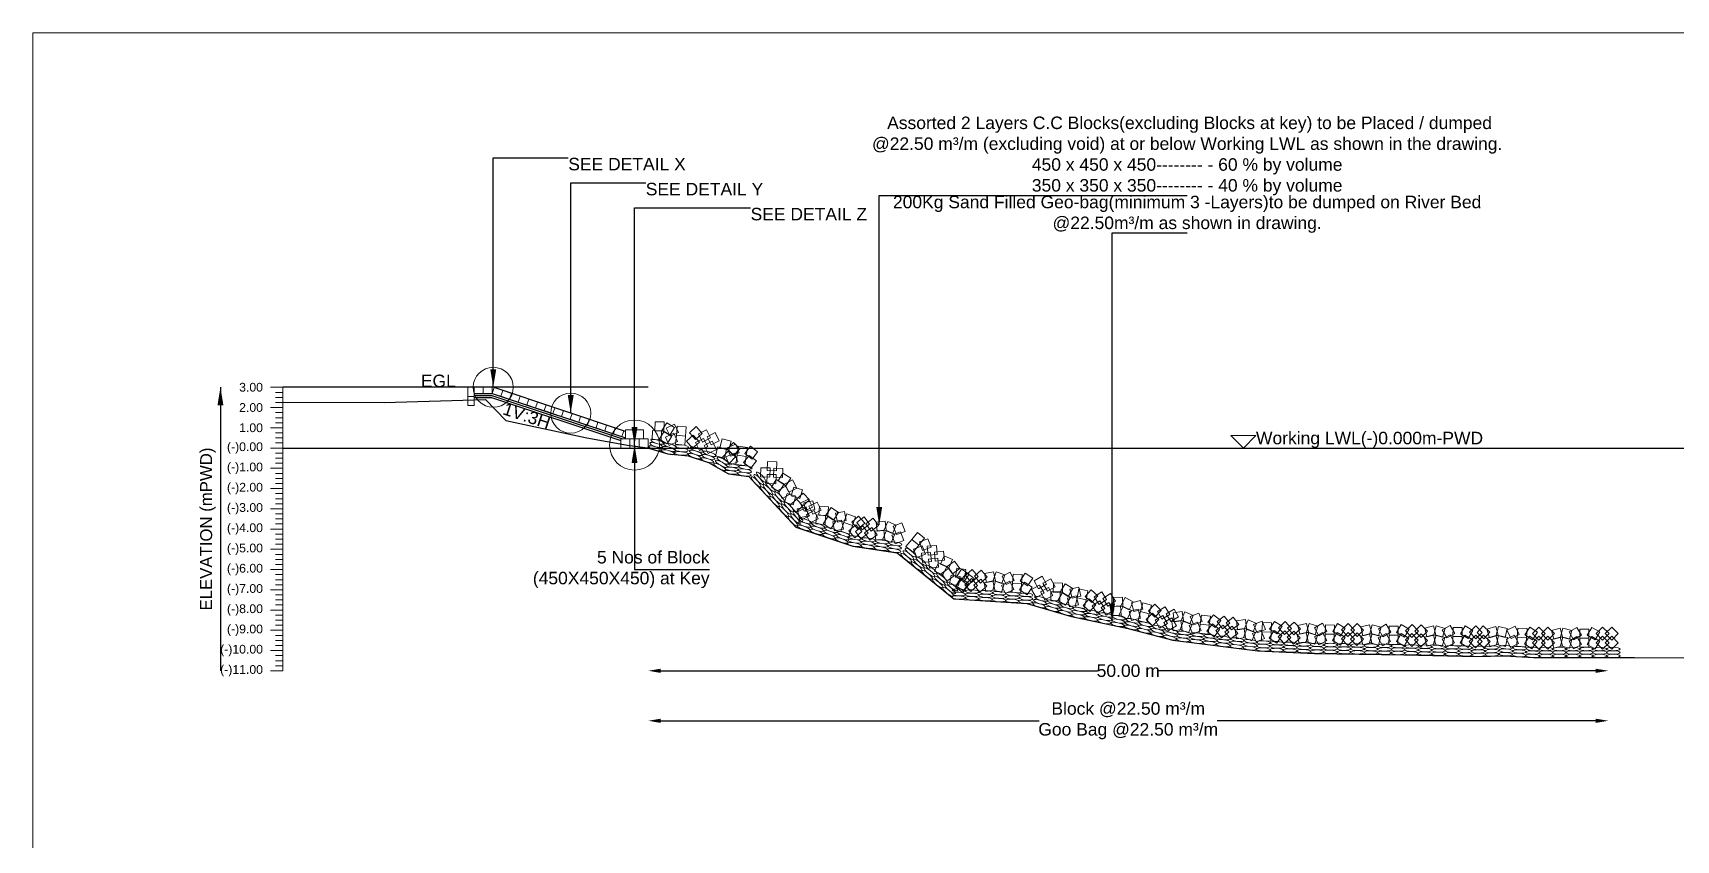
# Model space of a CAD drawing. Header units: inches. Extents: x 89000 to 845017, y -7071 to 0.
# Drawn here: x 220000 to 226570, y -3229 to 0 of the extents above; entities that cross this region are included whole.
import ezdxf

# ---------------------------------------------------------------- set-up
doc = ezdxf.new("R2010")
doc.units = ezdxf.units.IN
doc.header["$LTSCALE"] = 7
doc.header["$MEASUREMENT"] = 0
doc.header["$PDMODE"] = 3
for name, color, linetype, lineweight in [('Cross Section Labels', 7, 'Continuous', 9), ('Existing_Bed_Level for Xsection', 7, 'Continuous', 25), ('Long Section Labels', 7, 'Continuous', 9)]:
    doc.layers.add(name, color=color, linetype=linetype, lineweight=lineweight)
doc.styles.get("Standard").update_dxf_attribs({"font": 'arial.ttf'})
doc.dimstyles.new('Appron Lebeling Style', dxfattribs={"dimtxt": 50, "dimasz": 50, "dimexe": 0.18, "dimexo": 0.0625, "dimgap": 0.09, "dimtad": 0, "dimtih": 1, "dimtoh": 1, "dimdec": 4, "dimzin": 0, "dimdsep": 46, "dimtxsty": 'Standard', "dimcen": 0.09, "dimse1": 1, "dimse2": 1, "dimadec": 0, "dimazin": 0, "dimtfac": 1, "dimtdec": 4, "dimtofl": 0, "dimtmove": 0, "dimatfit": 3, "dimfxl": 1, "dimtolj": 1, "dimtzin": 0, "dimarcsym": 0})
doc.dimstyles.get("Standard").update_dxf_attribs({"dimtxt": 0.18, "dimasz": 0.18, "dimexe": 0.18, "dimexo": 0.0625, "dimgap": 0.09, "dimtad": 0, "dimtih": 1, "dimtoh": 1, "dimdec": 4, "dimzin": 0, "dimdsep": 46, "dimtxsty": 'Standard', "dimcen": 0.09, "dimadec": 0, "dimazin": 0, "dimtfac": 1, "dimtdec": 4, "dimtofl": 0, "dimtmove": 0, "dimatfit": 3, "dimfxl": 1, "dimtolj": 1, "dimtzin": 0, "dimarcsym": 0})

# ---------------------------------------------------------------- blocks, each defined once
blk = doc.blocks.new('*D275')
at = {"layer": 'Cross Section Labels', "color": 0, "lineweight": -2, "transparency": 16777216}
for p, q in [((222510.4, -2551.8), (224257, -2551.8)), ((226248.8, -2551.8), (224502.2, -2551.8))]:
    blk.add_line(p, q, dxfattribs=at)
at = {"layer": 'Cross Section Labels', "color": 0, "transparency": 16777216}
for points in [[(222510.4, -2543.5), (222510.4, -2560.2), (222460.4, -2551.8)], [(226248.8, -2543.5), (226248.8, -2560.2), (226298.8, -2551.8)]]:
    blk.add_solid(points, dxfattribs=at)
at = {"layer": 'Defpoints', "color": 0, "transparency": 16777216}
for p in [(222460.4, -1660.8), (226298.8, -2499.2), (226298.8, -2551.8)]:
    blk.add_point(p, dxfattribs=at)
at = {"layer": 'Cross Section Labels', "color": 0, "transparency": 16777216, "insert": (224379.6, -2551.8), "char_height": 50, "attachment_point": 5}
blk.add_mtext('\\A1;50.00 m', dxfattribs=at)
blk = doc.blocks.new('*D276')
at = {"layer": 'Cross Section Labels', "color": 0, "lineweight": -2, "transparency": 16777216}
for p, q in [((222510.4, -2751.8), (224024, -2751.8)), ((226248.8, -2751.8), (224735.2, -2751.8))]:
    blk.add_line(p, q, dxfattribs=at)
at = {"layer": 'Cross Section Labels', "color": 0, "transparency": 16777216}
for points in [[(222510.4, -2743.5), (222510.4, -2760.2), (222460.4, -2751.8)], [(226248.8, -2743.5), (226248.8, -2760.2), (226298.8, -2751.8)]]:
    blk.add_solid(points, dxfattribs=at)
at = {"layer": 'Defpoints', "color": 0, "transparency": 16777216}
for p in [(222460.4, -1660.8), (226298.8, -2499.2), (226298.8, -2751.8)]:
    blk.add_point(p, dxfattribs=at)
at = {"layer": 'Cross Section Labels', "color": 0, "transparency": 16777216, "insert": (224379.6, -2751.8), "char_height": 50, "attachment_point": 5}
blk.add_mtext('\\A1;Block @22.50 m³/m ^JGoo Bag @22.50 m³/m ', dxfattribs=at)

msp = doc.modelspace()

# ---------------------------------------------------------------- linework, layer by layer
at = {"layer": 'Cross Section Labels'}
for points in [[(220000, 0), (230000, 0), (230000, -7071), (220000, -7071)], [(224840.3908, -1660.84), (224890.3908, -1610.84), (224790.3908, -1610.84)]]:
    msp.add_lwpolyline(points, close=True, dxfattribs=at)
for centre, radius in [((221840.7408, -1417.84), 80), ((222150.5658, -1521.115), 80), ((222405.7158, -1648.69), 100)]:
    msp.add_circle(centre, radius, dxfattribs=at)
at = {"layer": 'Existing_Bed_Level for Xsection'}
for points in [[(222460.3908, -1417.84), (221000, -1417.84)], [(222369.2658, -1594.015), (221844.48178, -1419.087), (221840.7408, -1417.84), (221836.79745, -1417.84), (221763.89745, -1417.84)], [(221763.89745, -1442.14), (221836.79745, -1442.14), (222369.2658, -1619.62945)], [(221000, -1477.78), (221404.98382, -1478.59), (221809.96763, -1466.521), (221890.95467, -1550.437), (222214.95145, -1619.611), (222376.92553, -1649.581), (222457.96118, -1660.111), (222538.94822, -1684.411), (222619.93526, -1691.701), (222700.9223, -1718.431), (222781.90934, -1763.791), (222862.945, -1775.131), (223051.02853, -1976.74), (223277.84307, -2052.88), (223456.02394, -2079.61), (223682.8371, -2264.29), (223974.39187, -2282.92), (224152.71085, -2334.76), (224379.39183, -2382.55), (224557.69979, -2429.53), (224897.82533, -2472.46), (225124.84731, -2482.18), (225481.01153, -2487.85), (225772.67622, -2494.33), (225772.67622, -2495.14), (225886.0101, -2491.9), (225999.39174, -2499.19), (226404.39173, -2499.19), (226631.28148, -2500)], [(221763.89745, -1450.24), (221835.483, -1450.24), (222357.933, -1624.39)], [(221763.89745, -1458.34), (221834.16855, -1458.34), (222351.0408, -1630.63075)], [(221000, -1660.84), (227732.81262, -1660.84)]]:
    msp.add_lwpolyline(points, dxfattribs=at)
at = {"layer": 'Long Section Labels'}
for points in [[(221000, -1417.84), (220950, -1417.84)], [(221000, -1438.09), (220970, -1438.09)], [(221000, -2551.84), (221000, -2470.84), (221000, -2389.84), (221000, -2308.84), (221000, -2227.84), (221000, -2146.84), (221000, -2065.84), (221000, -1984.84), (221000, -1903.84), (221000, -1822.84), (221000, -1741.84), (221000, -1660.84), (221000, -1579.84), (221000, -1498.84), (221000, -1417.84)], [(221000, -1498.84), (220950, -1498.84)], [(221000, -1458.34), (220970, -1458.34)], [(221000, -1478.59), (220970, -1478.59)], [(221000, -1519.09), (220970, -1519.09)], [(221000, -1539.34), (220970, -1539.34)], [(221000, -1559.59), (220970, -1559.59)], [(221000, -1579.84), (220950, -1579.84)], [(221000, -1600.09), (220970, -1600.09)], [(221000, -1620.34), (220970, -1620.34)], [(221000, -1640.59), (220970, -1640.59)], [(221000, -1660.84), (220950, -1660.84)], [(221000, -1681.09), (220970, -1681.09)], [(221000, -1701.34), (220970, -1701.34)], [(221000, -1741.84), (220950, -1741.84)], [(221000, -1721.59), (220970, -1721.59)], [(221000, -1762.09), (220970, -1762.09)], [(221000, -1822.84), (220950, -1822.84)], [(221000, -1782.34), (220970, -1782.34)], [(221000, -1802.59), (220970, -1802.59)], [(221000, -1903.84), (220950, -1903.84)], [(221000, -1843.09), (220970, -1843.09)], [(221000, -1863.34), (220970, -1863.34)], [(221000, -1883.59), (220970, -1883.59)], [(221000, -1924.09), (220970, -1924.09)], [(221000, -1944.34), (220970, -1944.34)], [(221000, -1964.59), (220970, -1964.59)], [(221000, -1984.84), (220950, -1984.84)], [(221000, -2005.09), (220970, -2005.09)], [(221000, -2025.34), (220970, -2025.34)], [(221000, -2065.84), (220950, -2065.84)], [(221000, -2045.59), (220970, -2045.59)], [(221000, -2086.09), (220970, -2086.09)], [(221000, -2146.84), (220950, -2146.84)], [(221000, -2106.34), (220970, -2106.34)], [(221000, -2126.59), (220970, -2126.59)], [(221000, -2167.09), (220970, -2167.09)], [(221000, -2227.84), (220950, -2227.84)], [(221000, -2187.34), (220970, -2187.34)], [(221000, -2207.59), (220970, -2207.59)], [(221000, -2248.09), (220970, -2248.09)], [(221000, -2268.34), (220970, -2268.34)], [(221000, -2288.59), (220970, -2288.59)], [(221000, -2308.84), (220950, -2308.84)], [(221000, -2329.09), (220970, -2329.09)], [(221000, -2349.34), (220970, -2349.34)], [(221000, -2389.84), (220950, -2389.84)], [(221000, -2369.59), (220970, -2369.59)], [(221000, -2410.09), (220970, -2410.09)], [(221000, -2430.34), (220970, -2430.34)], [(221000, -2470.84), (220950, -2470.84)], [(221000, -2450.59), (220970, -2450.59)], [(221000, -2491.09), (220970, -2491.09)], [(221000, -2551.84), (220950, -2551.84)], [(221000, -2511.34), (220970, -2511.34)], [(221000, -2531.59), (220970, -2531.59)]]:
    msp.add_lwpolyline(points, dxfattribs=at)
for points in [[(221763.89745, -1417.84), (221739.59745, -1417.84), (221739.59745, -1454.29), (221763.89745, -1454.29)], [(221800.34745, -1417.84), (221763.89745, -1417.84), (221763.89745, -1442.14), (221800.34745, -1442.14)], [(221836.79745, -1417.84), (221800.34745, -1417.84), (221800.34745, -1442.14), (221836.79745, -1442.14)], [(221879.06129, -1430.6135), (221844.48178, -1419.087), (221836.79745, -1442.14), (221871.37695, -1453.6665)], [(221913.6408, -1442.14), (221879.06129, -1430.6135), (221871.37695, -1453.6665), (221905.95646, -1465.193)], [(221948.2203, -1453.6665), (221913.6408, -1442.14), (221905.95646, -1465.193), (221940.53597, -1476.71951)], [(221763.89745, -1454.29), (221739.59745, -1454.29), (221739.59745, -1490.74), (221763.89745, -1490.74)], [(221982.79981, -1465.193), (221948.2203, -1453.6665), (221940.53597, -1476.71951), (221975.11547, -1488.24601)], [(222017.37931, -1476.71951), (221982.79981, -1465.193), (221975.11547, -1488.24601), (222009.69498, -1499.77251)], [(222051.95882, -1488.24601), (222017.37931, -1476.71951), (222009.69498, -1499.77251), (222044.27449, -1511.29901)], [(222086.53833, -1499.77251), (222051.95882, -1488.24601), (222044.27449, -1511.29901), (222078.85399, -1522.82551)], [(222121.11783, -1511.29901), (222086.53833, -1499.77251), (222078.85399, -1522.82551), (222113.4335, -1534.35202)], [(222155.69734, -1522.82551), (222121.11783, -1511.29901), (222113.4335, -1534.35202), (222148.013, -1545.87852)], [(222190.27685, -1534.35202), (222155.69734, -1522.82551), (222148.013, -1545.87852), (222182.59251, -1557.40502)], [(222224.85635, -1545.87852), (222190.27685, -1534.35202), (222182.59251, -1557.40502), (222217.17202, -1568.93152)], [(222259.43586, -1557.40502), (222224.85635, -1545.87852), (222217.17202, -1568.93152), (222251.75152, -1580.45802)], [(222294.01536, -1568.93152), (222259.43586, -1557.40502), (222251.75152, -1580.45802), (222286.33103, -1591.98453)], [(222328.59487, -1580.45802), (222294.01536, -1568.93152), (222286.33103, -1591.98453), (222320.91054, -1603.51103)], [(222524.18673, -1556.46245), (222487.75259, -1555.3873), (222486.67744, -1591.82144), (222523.11158, -1592.89659)], [(222565.42852, -1578.69381), (222534.42089, -1559.53319), (222515.26027, -1590.54082), (222546.2679, -1609.70144)], [(222565.51474, -1565.43683), (222532.43215, -1580.73863), (222547.73395, -1613.82122), (222580.81653, -1598.51942)], [(222612.71308, -1576.37913), (222576.40986, -1573.11132), (222573.14205, -1609.41454), (222609.44527, -1612.68236)], [(222676.41036, -1602.22236), (222652.1301, -1575.03649), (222624.94423, -1599.31674), (222649.22448, -1626.50262)], [(222363.17438, -1591.98453), (222328.59487, -1580.45802), (222320.91054, -1603.51103), (222355.49004, -1615.03753)], [(222387.4908, -1624.39), (222351.0408, -1624.39), (222351.0408, -1660.84), (222387.4908, -1660.84)], [(222405.7158, -1587.94), (222369.2658, -1587.94), (222369.2658, -1624.39), (222405.7158, -1624.39)], [(222423.9408, -1624.39), (222387.4908, -1624.39), (222387.4908, -1660.84), (222423.9408, -1660.84)], [(222442.1658, -1587.94), (222405.7158, -1587.94), (222405.7158, -1624.39), (222442.1658, -1624.39)], [(222460.3908, -1624.39), (222423.9408, -1624.39), (222423.9408, -1660.84), (222460.3908, -1660.84)], [(222513.71136, -1591.37475), (222477.27722, -1590.2996), (222476.20207, -1626.73374), (222512.63621, -1627.80889)], [(222554.95315, -1613.60611), (222523.94552, -1594.44549), (222504.7849, -1625.45312), (222535.79253, -1644.61374)], [(222562.24693, -1601.74006), (222529.16434, -1617.04185), (222544.46613, -1650.12444), (222577.54872, -1634.82264)], [(222609.44527, -1612.68236), (222573.14205, -1609.41454), (222569.87423, -1645.71776), (222606.17746, -1648.98558)], [(222664.9861, -1636.83578), (222640.70584, -1609.64991), (222613.51997, -1633.93016), (222637.80023, -1661.11604)], [(222681.95437, -1622.33506), (222649.39429, -1638.71931), (222665.77854, -1671.27939), (222698.33862, -1654.89514)], [(222693.37863, -1587.72164), (222660.81855, -1604.10589), (222677.2028, -1636.66597), (222709.76288, -1620.28172)], [(222732.95847, -1666.29991), (222716.5483, -1633.75289), (222684.00128, -1650.16306), (222700.41145, -1682.71008)], [(222744.38273, -1631.68649), (222727.97256, -1599.13947), (222695.42553, -1615.54964), (222711.83571, -1648.09666)], [(222791.57642, -1633.60398), (222756.24658, -1624.63709), (222747.2797, -1659.96693), (222782.60953, -1668.93382)], [(222827.0016, -1664.26625), (222800.89872, -1638.8253), (222775.45777, -1664.92819), (222801.56066, -1690.36914)], [(222773.76466, -1665.40561), (222738.43482, -1656.43872), (222729.46793, -1691.76856), (222764.79777, -1700.73545)], [(222809.18984, -1696.06788), (222783.08695, -1670.62693), (222757.64601, -1696.72982), (222783.7489, -1722.17076)], [(222805.01859, -1681.77541), (222771.22263, -1695.42955), (222784.87677, -1729.22551), (222818.67273, -1715.57137)], [(222810.07013, -1645.67715), (222776.27417, -1659.33129), (222789.92831, -1693.12725), (222823.72427, -1679.47311)], [(222851.62084, -1695.02863), (222815.52258, -1689.9771), (222810.47105, -1726.07536), (222846.56931, -1731.12689)], [(222856.67238, -1658.93037), (222820.57411, -1653.87883), (222815.52258, -1689.9771), (222851.62084, -1695.02863)], [(222892.72238, -1712.43203), (222863.97271, -1690.02536), (222841.56604, -1718.77502), (222870.3157, -1741.1817)], [(222897.77391, -1676.33377), (222869.02424, -1653.92709), (222846.61757, -1682.67676), (222875.36724, -1705.08344)], [(222947.40446, -1740.60573), (222910.9769, -1739.32688), (222909.69805, -1775.75444), (222946.12561, -1777.03329)], [(222971.00512, -1803.67185), (222972.25496, -1767.24328), (222935.8264, -1765.99344), (222934.57655, -1802.42201)], [(222974.05702, -1715.74123), (222937.62946, -1714.46238), (222936.35061, -1750.88993), (222972.77817, -1752.16879)], [(222997.65768, -1778.80735), (222998.90752, -1742.37878), (222962.47896, -1741.12894), (222961.22911, -1777.5575)], [(223030.04388, -1780.81243), (222999.12455, -1761.50964), (222979.82176, -1792.42897), (223010.74109, -1811.73176)], [(223003.39132, -1805.67693), (222972.47199, -1786.37415), (222953.1692, -1817.29348), (222984.08853, -1836.59626)], [(223027.79269, -1845.67307), (223010.68007, -1813.48984), (222978.49684, -1830.60246), (222995.60945, -1862.78569)], [(223054.44525, -1820.80857), (223037.33263, -1788.62533), (223005.1494, -1805.73795), (223022.26202, -1837.92119)], [(223077.42363, -1827.83443), (223042.57044, -1817.16402), (223031.90003, -1852.01721), (223066.75321, -1862.68762)], [(223050.77107, -1852.69894), (223015.91788, -1842.02852), (223005.24747, -1876.88171), (223040.10065, -1887.55213)], [(223078.6323, -1892.33691), (223053.7678, -1865.68435), (223027.11524, -1890.54886), (223051.97974, -1917.20142)], [(223105.28486, -1867.47241), (223080.42036, -1840.81985), (223053.7678, -1865.68435), (223078.6323, -1892.33691)], [(223099.60697, -1931.73587), (223091.3787, -1896.22675), (223055.86957, -1904.45502), (223064.09785, -1939.96415)], [(223089.36286, -1899.62108), (223056.72001, -1915.8398), (223072.93874, -1948.48265), (223105.58158, -1932.26393)], [(223100.96271, -1865.06611), (223068.31987, -1881.28483), (223084.53859, -1913.92768), (223117.18144, -1897.70896)], [(223126.25953, -1906.87137), (223118.03126, -1871.36224), (223082.52213, -1879.59052), (223090.75041, -1915.09964)], [(223151.74294, -1909.28936), (223135.49823, -1876.65943), (223102.8683, -1892.90414), (223119.11302, -1925.53407)], [(223181.17762, -1895.63338), (223144.79737, -1893.37957), (223142.54356, -1929.75982), (223178.92381, -1932.01364)], [(223221.67826, -1919.18793), (223191.30703, -1899.03375), (223171.15286, -1929.40498), (223201.52409, -1949.55916)], [(223140.14309, -1943.84432), (223123.89837, -1911.2144), (223091.26845, -1927.45911), (223107.51316, -1960.08904)], [(223169.57777, -1930.18835), (223133.19752, -1927.93454), (223130.9437, -1964.31479), (223167.32396, -1966.56861)], [(223210.07841, -1953.7429), (223179.70718, -1933.58872), (223159.553, -1963.95995), (223189.92424, -1984.11413)], [(223233.63038, -1948.98125), (223197.90065, -1956.19157), (223205.11097, -1991.92131), (223240.8407, -1984.71098)], [(223245.23023, -1914.42628), (223209.5005, -1921.63661), (223216.71083, -1957.36634), (223252.44056, -1950.15601)], [(223277.00306, -1970.57357), (223242.44809, -1958.97372), (223230.84823, -1993.52869), (223265.4032, -2005.12854)], [(223288.60291, -1936.0186), (223254.04794, -1924.41875), (223242.44809, -1958.97372), (223277.00306, -1970.57357)], [(223314.20597, -1995.23443), (223290.06406, -1967.92563), (223262.75526, -1992.06754), (223286.89717, -2019.37634)], [(223325.80582, -1960.67946), (223301.66391, -1933.37066), (223274.35511, -1957.51257), (223298.49702, -1984.82137)], [(223323.29599, -1936.57717), (223293.97481, -1958.23059), (223315.62823, -1987.55177), (223344.94941, -1965.89835)], [(223380.9991, -1971.28563), (223359.32234, -1941.9817), (223330.01841, -1963.65846), (223351.69517, -1992.9624)], [(223407.60722, -1952.7143), (223371.39007, -1956.82781), (223375.50358, -1993.04495), (223411.72072, -1988.93145)], [(223451.58977, -1968.85905), (223418.17389, -1954.29947), (223403.61431, -1987.71535), (223437.03019, -2002.27493)], [(223473.95327, -1960.07029), (223440.02419, -1973.3902), (223453.3441, -2007.31928), (223487.27318, -1993.99937)], [(223317.88841, -1972.62381), (223288.56723, -1994.27723), (223310.22065, -2023.59842), (223339.54183, -2001.945)], [(223375.59152, -2007.33228), (223353.91476, -1978.02835), (223324.61083, -1999.70511), (223346.28759, -2029.00904)], [(223402.19964, -1988.76095), (223365.9825, -1992.87445), (223370.096, -2029.0916), (223406.31315, -2024.97809)], [(223446.1822, -2004.9057), (223412.76632, -1990.34612), (223398.20673, -2023.762), (223431.62262, -2038.32158)], [(223468.5457, -1996.11693), (223434.61662, -2009.43684), (223447.93652, -2043.36592), (223481.86561, -2030.04601)], [(223542.33269, -2049.60914), (223514.0674, -2026.59445), (223491.05271, -2054.85974), (223519.318, -2077.87443)], [(223565.34738, -2021.34385), (223537.08208, -1998.32916), (223514.0674, -2026.59445), (223542.33269, -2049.60914)], [(223591.49652, -2057.51617), (223578.50501, -2023.45999), (223544.44883, -2036.4515), (223557.44034, -2070.50768)], [(223568.48183, -2085.78146), (223555.49032, -2051.72528), (223521.43415, -2064.71679), (223534.42566, -2098.77297)], [(223589.50508, -2078.28372), (223553.24318, -2081.98202), (223556.94148, -2118.24391), (223593.20338, -2114.54561)], [(223612.51977, -2050.01843), (223576.25787, -2053.71672), (223579.95617, -2089.97862), (223616.21807, -2086.28032)], [(223621.48163, -2137.54438), (223617.75445, -2101.28544), (223581.49551, -2105.01262), (223585.22269, -2141.27156)], [(223644.49632, -2109.27909), (223640.76914, -2073.02015), (223604.5102, -2076.74733), (223608.23738, -2113.00627)], [(223676.85356, -2106.8511), (223643.59175, -2091.94289), (223628.68354, -2125.20469), (223661.94535, -2140.11291)], [(223653.83887, -2135.11639), (223620.57707, -2120.20818), (223605.66885, -2153.46998), (223638.93066, -2168.3782)], [(223683.46414, -2171.41325), (223662.12453, -2141.86289), (223632.57417, -2163.2025), (223653.91378, -2192.75286)], [(223706.47882, -2143.14796), (223685.13922, -2113.5976), (223655.58886, -2134.93721), (223676.92846, -2164.48757)], [(223730.2004, -2146.97621), (223694.21807, -2141.15601), (223688.39787, -2177.13833), (223724.38019, -2182.95854)], [(223743.03657, -2165.25656), (223712.68429, -2145.07386), (223692.50159, -2175.42615), (223722.85387, -2195.60885)], [(223763.20441, -2182.44666), (223734.93912, -2159.43197), (223711.92443, -2187.69726), (223740.18972, -2210.71195)], [(223755.79871, -2146.9448), (223728.42397, -2171.01191), (223752.49107, -2198.38665), (223779.86582, -2174.31955)], [(223816.24294, -2176.62343), (223792.15404, -2149.26786), (223764.79847, -2173.35676), (223788.88737, -2200.71233)], [(223841.17639, -2155.85785), (223805.4399, -2163.0346), (223812.61665, -2198.77109), (223848.35314, -2191.59434)], [(223886.37196, -2168.20606), (223851.83956, -2156.53921), (223840.1727, -2191.07162), (223874.70511, -2202.73847)], [(223907.90758, -2157.5484), (223875.23333, -2173.70378), (223891.38872, -2206.37802), (223924.06296, -2190.22264)], [(223955.37405, -2167.26186), (223918.99824, -2164.93749), (223916.67387, -2201.3133), (223953.04968, -2203.63767)], [(223997.66727, -2181.52716), (223967.31498, -2161.34446), (223947.13228, -2191.69674), (223977.48456, -2211.87944)], [(223707.18571, -2175.2415), (223671.20338, -2169.4213), (223665.38318, -2205.40362), (223701.3655, -2211.22383)], [(223740.18972, -2210.71195), (223711.92443, -2187.69726), (223688.90974, -2215.96255), (223717.17504, -2238.97724)], [(223740.7122, -2201.63238), (223710.35992, -2181.44968), (223690.17722, -2211.80196), (223720.5295, -2231.98466)], [(223753.47434, -2183.32061), (223726.09959, -2207.38772), (223750.1667, -2234.76247), (223777.54145, -2210.69536)], [(223813.91857, -2212.99925), (223789.82967, -2185.64367), (223762.4741, -2209.73257), (223786.563, -2237.08815)], [(223838.85202, -2192.23366), (223803.11553, -2199.41041), (223810.29228, -2235.1469), (223846.02877, -2227.97015)], [(223884.04759, -2204.58187), (223849.51518, -2192.91502), (223837.84833, -2227.44743), (223872.38074, -2239.11428)], [(223905.58321, -2193.92421), (223872.90896, -2210.07959), (223889.06434, -2242.75384), (223921.73859, -2226.59845)], [(223953.04968, -2203.63767), (223916.67387, -2201.3133), (223914.3495, -2237.68912), (223950.72531, -2240.01349)], [(223995.34289, -2217.90297), (223964.99061, -2197.72027), (223944.80791, -2228.07256), (223975.16019, -2248.25526)], [(224025.41104, -2208.91115), (223993.45963, -2226.45281), (224011.00129, -2258.40422), (224042.9527, -2240.86256)], [(224035.58634, -2173.91021), (224003.63492, -2191.45187), (224021.17658, -2223.40328), (224053.128, -2205.86162)], [(224077.95937, -2251.01815), (224060.39227, -2219.08072), (224028.45484, -2236.64782), (224046.02194, -2268.58525)], [(224088.13466, -2216.01721), (224070.56757, -2184.07978), (224038.63013, -2201.64688), (224056.19723, -2233.58431)], [(224116.98553, -2201.16751), (224080.54351, -2200.40515), (224079.78115, -2236.84717), (224116.22317, -2237.60954)], [(224158.41663, -2223.04403), (224127.24567, -2204.15029), (224108.35193, -2235.32125), (224139.52289, -2254.21499)], [(224181.75389, -2217.32206), (224146.34934, -2225.98927), (224155.01655, -2261.39381), (224190.4211, -2252.72661)], [(224218.43837, -2231.89644), (224182.77238, -2224.37716), (224175.2531, -2260.04315), (224210.91909, -2267.56243)], [(224258.24733, -2252.0821), (224231.10475, -2227.75346), (224206.77611, -2254.89605), (224233.9187, -2279.22468)], [(224106.81024, -2236.16845), (224070.36821, -2235.40609), (224069.60585, -2271.84812), (224106.04788, -2272.61048)], [(224148.24134, -2258.04497), (224117.07038, -2239.15123), (224098.17663, -2270.32219), (224129.34759, -2289.21593)], [(224171.57859, -2252.323), (224136.17405, -2260.99021), (224144.84125, -2296.39475), (224180.2458, -2287.72755)], [(224210.91909, -2267.56243), (224175.2531, -2260.04315), (224167.73382, -2295.70914), (224203.39981, -2303.22842)], [(224250.72805, -2287.74809), (224223.58547, -2263.41945), (224199.25683, -2290.56204), (224226.39942, -2314.89067)], [(224265.98541, -2271.4568), (224235.44089, -2291.34737), (224255.33146, -2321.89189), (224285.87598, -2302.00132)], [(224273.50469, -2235.79081), (224242.96017, -2255.68138), (224262.85074, -2286.2259), (224293.39526, -2266.33533)], [(224321.5462, -2309.50052), (224301.63132, -2278.97184), (224271.10265, -2298.88673), (224291.01753, -2329.4154)], [(224329.06548, -2273.83452), (224309.1506, -2243.30585), (224278.62193, -2263.22074), (224298.53681, -2293.74941)], [(224349.201, -2292.52705), (224312.80456, -2294.50232), (224314.77983, -2330.89876), (224351.17627, -2328.92349)], [(224356.72028, -2256.86106), (224320.32384, -2258.83633), (224322.29911, -2295.23277), (224358.69555, -2293.2575)], [(224392.15735, -2311.23187), (224359.65609, -2294.73124), (224343.15546, -2327.2325), (224375.65672, -2343.73313)], [(224399.67663, -2275.56588), (224367.17537, -2259.06525), (224350.67474, -2291.56651), (224383.176, -2308.06713)], [(224428.16637, -2270.3989), (224392.99236, -2279.95879), (224402.55225, -2315.1328), (224437.72626, -2305.57291)], [(224472.87335, -2289.07249), (224437.62625, -2279.7857), (224428.33946, -2315.0328), (224463.58656, -2324.31959)], [(224511.62725, -2311.21633), (224485.7304, -2285.56569), (224460.07976, -2311.46254), (224485.97661, -2337.11318)], [(224527.67728, -2295.70538), (224496.17976, -2314.04955), (224514.52393, -2345.54707), (224546.02145, -2327.2029)], [(224418.87957, -2305.646), (224383.70557, -2315.20589), (224393.26546, -2350.3799), (224428.43947, -2340.82001)], [(224463.58656, -2324.31959), (224428.33946, -2315.0328), (224419.05267, -2350.2799), (224454.29977, -2359.56669)], [(224502.34046, -2346.46343), (224476.44361, -2320.81278), (224450.79297, -2346.70964), (224476.68982, -2372.36028)], [(224518.39049, -2330.95248), (224486.89297, -2349.29665), (224505.23714, -2380.79417), (224536.73466, -2362.45)], [(224571.98699, -2371.71694), (224553.61774, -2340.23404), (224522.13484, -2358.60329), (224540.50409, -2390.08619)], [(224581.27378, -2336.46984), (224562.90453, -2304.98694), (224531.42163, -2323.35619), (224549.79088, -2354.83909)], [(224590.41674, -2351.15144), (224554.30552, -2356.10948), (224559.26355, -2392.2207), (224595.37478, -2387.26267)], [(224594.98118, -2314.98836), (224558.86996, -2319.9464), (224563.82799, -2356.05762), (224599.93921, -2351.09959)], [(224634.76428, -2366.26483), (224601.01755, -2352.48946), (224587.24218, -2386.23619), (224620.98891, -2400.01156)], [(224639.32871, -2330.10175), (224605.58199, -2316.32638), (224591.80662, -2350.0731), (224625.55334, -2363.84848)], [(224656.91647, -2356.95628), (224623.30765, -2371.06478), (224637.41615, -2404.6736), (224671.02497, -2390.5651)], [(224661.4809, -2320.7932), (224627.87209, -2334.9017), (224641.98059, -2368.51052), (224675.58941, -2354.40202)], [(224703.69315, -2369.58005), (224667.53007, -2365.01562), (224662.96563, -2401.1787), (224699.12871, -2405.74314)], [(224708.25759, -2333.41697), (224672.0945, -2328.85254), (224667.53007, -2365.01562), (224703.69315, -2369.58005)], [(224745.02557, -2386.42779), (224715.97645, -2364.41072), (224693.95938, -2393.45984), (224723.0085, -2415.47691)], [(224749.59, -2350.26471), (224720.54088, -2328.24764), (224698.52382, -2357.29676), (224727.57293, -2379.31382)], [(224763.45771, -2332.77529), (224734.65012, -2355.10744), (224756.98226, -2383.91504), (224785.78986, -2361.58289)], [(224821.95551, -2366.12696), (224799.60043, -2337.33716), (224770.81063, -2359.69224), (224793.16571, -2388.48205)], [(224848.12275, -2346.93941), (224812.01152, -2351.89744), (224816.96956, -2388.00867), (224853.08078, -2383.05063)], [(224892.47028, -2362.05279), (224858.72355, -2348.27742), (224844.94818, -2382.02415), (224878.69491, -2395.79952)], [(224914.62247, -2352.74425), (224881.01365, -2366.85275), (224895.12216, -2400.46157), (224928.73097, -2386.35307)], [(224952.32818, -2360.47892), (224915.91154, -2358.91973), (224914.35235, -2395.33637), (224950.76899, -2396.89556)], [(224994.91192, -2373.852), (224964.14207, -2354.31181), (224944.60188, -2385.08166), (224975.37173, -2404.62185)], [(225007.2863, -2355.27601), (224980.42353, -2379.91325), (225005.06077, -2406.77603), (225031.92355, -2382.13878)], [(225068.34106, -2383.67746), (225043.68243, -2356.83432), (225016.83929, -2381.49295), (225041.49792, -2408.33609)], [(225092.83248, -2362.39233), (225057.25475, -2370.31873), (225065.18115, -2405.89645), (225100.75887, -2397.97006)], [(225138.27764, -2373.78774), (225103.50761, -2362.84939), (225092.56926, -2397.61942), (225127.33929, -2408.55777)], [(225156.36123, -2361.78956), (225124.4979, -2379.49071), (225142.19905, -2411.35404), (225174.06238, -2393.65289)], [(225247.16599, -2381.44354), (225215.88225, -2362.73711), (225197.17583, -2394.02085), (225228.45956, -2412.72727)], [(225259.03681, -2362.54178), (225232.84568, -2387.89187), (225258.19577, -2414.083), (225284.3869, -2388.73291)], [(225320.83261, -2389.29259), (225295.46167, -2363.12165), (225269.29073, -2388.49259), (225294.66167, -2414.66352)], [(224758.89328, -2368.93838), (224730.08568, -2391.27052), (224752.41783, -2420.07812), (224781.22543, -2397.74597)], [(224817.39108, -2402.29005), (224795.036, -2373.50024), (224766.24619, -2395.85532), (224788.60127, -2424.64513)], [(224843.55831, -2383.10249), (224807.44709, -2388.06052), (224812.40512, -2424.17175), (224848.51634, -2419.21371)], [(224887.90585, -2398.21588), (224854.15912, -2384.44051), (224840.38375, -2418.18723), (224874.13048, -2431.9626)], [(224910.05804, -2388.90733), (224876.44922, -2403.01583), (224890.55772, -2436.62465), (224924.16654, -2422.51615)], [(224950.76899, -2396.89556), (224914.35235, -2395.33637), (224912.79316, -2431.75301), (224949.2098, -2433.31219)], [(224993.35273, -2410.26864), (224962.58289, -2390.72845), (224943.04269, -2421.49829), (224973.81254, -2441.03849)], [(225005.72711, -2391.69264), (224978.86434, -2416.32989), (225003.50159, -2443.19266), (225030.36436, -2418.55542)], [(225066.78187, -2420.0941), (225042.12325, -2393.25095), (225015.2801, -2417.90958), (225039.93873, -2444.75273)], [(225091.27329, -2398.80897), (225055.69556, -2406.73536), (225063.62196, -2442.31309), (225099.19969, -2434.38669)], [(225136.71845, -2410.20438), (225101.94842, -2399.26602), (225091.01007, -2434.03605), (225125.7801, -2444.97441)], [(225155.78104, -2398.23494), (225123.91771, -2415.93609), (225141.61886, -2447.79942), (225173.48219, -2430.09827)], [(225203.65812, -2405.66479), (225167.21273, -2405.08459), (225166.63254, -2441.52997), (225203.07792, -2442.11017)], [(225204.23831, -2369.2194), (225167.79293, -2368.63921), (225167.21273, -2405.08459), (225203.65812, -2405.66479)], [(225246.58579, -2417.88892), (225215.30206, -2399.18249), (225196.59563, -2430.46623), (225227.87936, -2449.17266)], [(225258.45661, -2398.98716), (225232.26548, -2424.33725), (225257.61557, -2450.52838), (225283.8067, -2425.17829)], [(225320.25241, -2425.73797), (225294.88147, -2399.56703), (225268.71054, -2424.93797), (225294.08147, -2451.10891)], [(225344.1631, -2403.80249), (225308.81118, -2412.68192), (225317.69061, -2448.03384), (225353.04253, -2439.15441)], [(225344.7433, -2367.35711), (225309.39138, -2376.23653), (225318.2708, -2411.58846), (225353.62273, -2402.70903)], [(225389.89803, -2413.97279), (225354.84666, -2403.97257), (225344.84645, -2439.02393), (225379.89781, -2449.02415)], [(225390.47823, -2377.52741), (225355.42686, -2367.52719), (225345.42664, -2402.57855), (225380.47801, -2412.57877)], [(225410.89871, -2402.29632), (225379.03538, -2419.99747), (225396.73653, -2451.8608), (225428.59986, -2434.15965)], [(225411.47891, -2365.85094), (225379.61558, -2383.55209), (225397.31673, -2415.41542), (225429.18006, -2397.71427)], [(225458.77579, -2409.72616), (225422.33041, -2409.14597), (225421.75021, -2445.59135), (225458.19559, -2446.17154)], [(225459.35599, -2373.28078), (225422.91061, -2372.70058), (225422.33041, -2409.14597), (225458.77579, -2409.72616)], [(225501.70347, -2421.9503), (225470.41973, -2403.24387), (225451.7133, -2434.52761), (225482.99704, -2453.23403)], [(225502.28366, -2385.50492), (225470.99993, -2366.79849), (225452.2935, -2398.08222), (225483.57723, -2416.78865)], [(225514.10749, -2403.25521), (225487.75729, -2428.43992), (225512.942, -2454.79012), (225539.2922, -2429.60541)], [(225514.91712, -2366.8142), (225488.56691, -2391.99891), (225513.75162, -2418.34911), (225540.10182, -2393.1644)], [(225575.73366, -2430.39451), (225550.52798, -2404.06438), (225524.19785, -2429.27006), (225549.40353, -2455.60019)], [(225576.54328, -2393.95351), (225551.3376, -2367.62337), (225525.00747, -2392.82905), (225550.21315, -2419.15919)], [(225599.78197, -2408.61), (225564.37485, -2417.26669), (225573.03155, -2452.67381), (225608.43867, -2444.01712)], [(225600.59159, -2372.16899), (225565.18447, -2380.82569), (225573.84117, -2416.23281), (225609.24829, -2407.57611)], [(225645.45197, -2419.06801), (225610.46425, -2408.84733), (225600.24357, -2443.83504), (225635.23129, -2454.05572)], [(225646.26159, -2382.627), (225611.27387, -2372.40632), (225601.05319, -2407.39404), (225636.04091, -2417.61472)], [(225666.52574, -2407.52398), (225634.55161, -2425.02418), (225652.05181, -2456.99832), (225684.02595, -2439.49811)], [(225667.33536, -2371.08297), (225635.36123, -2388.58318), (225652.86144, -2420.55731), (225684.83557, -2403.0571)], [(225714.3551, -2415.25507), (225677.91409, -2414.44545), (225677.10447, -2450.88646), (225713.54548, -2451.69608)], [(225715.16472, -2378.81407), (225678.72371, -2378.00445), (225677.91409, -2414.44545), (225714.3551, -2415.25507)], [(225757.20497, -2427.74921), (225726.03961, -2408.84621), (225707.13662, -2440.01156), (225738.30197, -2458.91456)], [(225758.01459, -2391.3082), (225726.84923, -2372.4052), (225707.94624, -2403.57056), (225739.11159, -2422.47355)], [(225769.19455, -2408.92255), (225742.84434, -2434.10726), (225768.02905, -2460.45746), (225794.37925, -2435.27276)], [(225770.00417, -2372.48155), (225743.65397, -2397.66625), (225768.83867, -2424.01645), (225795.18887, -2398.83175)], [(225825.93605, -2397.58292), (225799.42604, -2372.56649), (225774.40961, -2399.0765), (225800.91961, -2424.09293)], [(225826.97766, -2434.01804), (225800.46765, -2409.0016), (225775.45122, -2435.51161), (225801.96122, -2460.52804)], [(225848.84729, -2374.60552), (225813.92536, -2385.04874), (225824.36859, -2419.97068), (225859.29052, -2409.52745)], [(225849.88891, -2411.04063), (225814.96697, -2421.48386), (225825.4102, -2456.40579), (225860.33213, -2445.96257)], [(225894.98936, -2382.73128), (225859.52785, -2374.30018), (225851.09675, -2409.7617), (225886.55826, -2418.19279)], [(225896.03097, -2419.16639), (225860.56946, -2410.7353), (225852.13836, -2446.19681), (225887.59987, -2454.62791)], [(225924.26683, -2409.75861), (225891.58619, -2425.90107), (225907.72864, -2458.5817), (225940.40928, -2442.43925)], [(225926.60559, -2373.38372), (225893.92496, -2389.52617), (225910.06741, -2422.20681), (225942.74804, -2406.06436)], [(225971.72945, -2419.49086), (225935.35456, -2417.15209), (225933.0158, -2453.52698), (225969.39069, -2455.86575)], [(225974.06822, -2383.11597), (225937.69333, -2380.7772), (225935.35456, -2417.15209), (225971.72945, -2419.49086)], [(226014.01702, -2433.77289), (225983.67272, -2413.57818), (225963.47801, -2443.92248), (225993.82231, -2464.11719)], [(226016.35578, -2397.398), (225986.01149, -2377.20329), (225965.81678, -2407.54759), (225996.16107, -2427.7423)], [(226021.35793, -2377.43096), (225995.57363, -2403.19474), (226021.33741, -2428.97904), (226047.12171, -2403.21526)], [(226021.35793, -2413.88096), (225995.57363, -2439.64474), (226021.33741, -2465.42904), (226047.12171, -2439.66526)], [(226083.57171, -2403.19474), (226057.78741, -2377.43096), (226032.02363, -2403.21526), (226057.80793, -2428.97904)], [(226083.57171, -2439.64474), (226057.78741, -2413.88096), (226032.02363, -2439.66526), (226057.80793, -2465.42904)], [(226107.13021, -2380.88144), (226071.92411, -2390.32246), (226081.36512, -2425.52856), (226116.57123, -2416.08754)], [(226107.13021, -2417.33144), (226071.92411, -2426.77246), (226081.36512, -2461.97856), (226116.57123, -2452.53754)], [(226153.02123, -2390.32246), (226117.81512, -2380.88144), (226108.37411, -2416.08754), (226143.58021, -2425.52856)], [(226153.02123, -2426.77246), (226117.81512, -2417.33144), (226108.37411, -2452.53754), (226143.58021, -2461.97856)], [(226173.83339, -2378.31319), (226142.25585, -2396.51928), (226160.46195, -2428.09681), (226192.03948, -2409.89072)], [(226173.83339, -2414.76319), (226142.25585, -2432.96928), (226160.46195, -2464.54681), (226192.03948, -2446.34072)], [(226221.82267, -2384.98), (226185.37267, -2384.98), (226185.37267, -2421.43), (226221.82267, -2421.43)], [(226221.82267, -2421.43), (226185.37267, -2421.43), (226185.37267, -2457.88), (226221.82267, -2457.88)], [(226264.93948, -2396.51928), (226233.36195, -2378.31319), (226215.15585, -2409.89072), (226246.73339, -2428.09681)], [(226264.93948, -2432.96928), (226233.36195, -2414.76319), (226215.15585, -2446.34072), (226246.73339, -2464.54681)], [(226276.50793, -2377.43096), (226250.72363, -2403.19474), (226276.48741, -2428.97904), (226302.27171, -2403.21526)], [(226276.50793, -2413.88096), (226250.72363, -2439.64474), (226276.48741, -2465.42904), (226302.27171, -2439.66526)], [(226338.72171, -2403.19474), (226312.93741, -2377.43096), (226287.17363, -2403.21526), (226312.95793, -2428.97904)], [(226338.72171, -2439.64474), (226312.93741, -2413.88096), (226287.17363, -2439.66526), (226312.95793, -2465.42904)]]:
    msp.add_lwpolyline(points, close=True, dxfattribs=at)
for centre, major_axis in [((222492.14643, -1648.80348), (25.81959, -7.74712)), ((222496.10379, -1635.61438), (25.81959, -7.74712)), ((222547.74297, -1651.10862), (25.81959, -7.74712)), ((222488.18907, -1661.99257), (25.81959, -7.74712)), ((222539.82825, -1677.4868), (25.81959, -7.74712)), ((222543.78561, -1664.29771), (25.81959, -7.74712)), ((222592.11955, -1682.28435), (26.84825, -2.41673)), ((222593.35406, -1668.5698), (26.84825, -2.41673)), ((222594.58856, -1654.85525), (26.84825, -2.41673)), ((222646.18077, -1693.11309), (25.59855, -8.44887)), ((222650.4966, -1680.03691), (25.59855, -8.44887)), ((222654.81243, -1666.96072), (25.59855, -8.44887)), ((222697.37786, -1710.01083), (25.59855, -8.44887)), ((222701.69369, -1696.93465), (25.59855, -8.44887)), ((222706.00953, -1683.85847), (25.59855, -8.44887)), ((222752.81465, -1723.82127), (23.51907, -13.17279)), ((222759.54354, -1711.80732), (23.51907, -13.17279)), ((222746.08576, -1735.83522), (23.51907, -13.17279)), ((222791.77425, -1758.21939), (26.69667, -3.73589)), ((222793.68261, -1744.58227), (26.69667, -3.73589)), ((222795.59096, -1730.94515), (26.69667, -3.73589)), ((222845.16759, -1765.69117), (26.69667, -3.73589)), ((222847.07595, -1752.05405), (26.69667, -3.73589)), ((222848.9843, -1738.41693), (26.69667, -3.73589)), ((222891.85441, -1796.02631), (18.38868, -19.71105)), ((222901.92315, -1786.63305), (18.38868, -19.71105)), ((222911.9919, -1777.23979), (18.38868, -19.71105)), ((222928.63177, -1835.44841), (18.38868, -19.71105)), ((222938.70051, -1826.05515), (18.38868, -19.71105)), ((222948.76926, -1816.66189), (18.38868, -19.71105)), ((222985.54662, -1856.08399), (18.38868, -19.71105)), ((222965.40913, -1874.8705), (18.38868, -19.71105)), ((222975.47788, -1865.47725), (18.38868, -19.71105)), ((223002.1865, -1914.2926), (18.38868, -19.71105)), ((223012.25524, -1904.89935), (18.38868, -19.71105)), ((223022.32399, -1895.50609), (18.38868, -19.71105)), ((223038.96386, -1953.7147), (18.38868, -19.71105)), ((223049.0326, -1944.32144), (18.38868, -19.71105)), ((223059.10135, -1934.92819), (18.38868, -19.71105)), ((223080.56718, -1979.39333), (25.55532, -8.57874)), ((223084.94935, -1966.33923), (25.55532, -8.57874)), ((223089.33151, -1953.28513), (25.55532, -8.57874)), ((223140.44215, -1970.4426), (25.55532, -8.57874)), ((223131.67782, -1996.5508), (25.55532, -8.57874)), ((223136.05999, -1983.4967), (25.55532, -8.57874)), ((223182.78846, -2013.70827), (25.55532, -8.57874)), ((223187.17063, -2000.65417), (25.55532, -8.57874)), ((223191.55279, -1987.60007), (25.55532, -8.57874)), ((223233.8991, -2030.86575), (25.55532, -8.57874)), ((223238.28127, -2017.81165), (25.55532, -8.57874)), ((223242.66343, -2004.75755), (25.55532, -8.57874)), ((223286.09774, -2033.23221), (26.6585, -3.9992)), ((223288.1406, -2019.61459), (26.6585, -3.9992)), ((223339.41473, -2041.23061), (26.6585, -3.9992)), ((223341.45759, -2027.61299), (26.6585, -3.9992)), ((223394.77458, -2035.6114), (26.6585, -3.9992)), ((223448.09158, -2043.60981), (26.6585, -3.9992)), ((223284.05487, -2046.84983), (26.6585, -3.9992)), ((223337.37187, -2054.84824), (26.6585, -3.9992)), ((223390.68886, -2062.84664), (26.6585, -3.9992)), ((223392.73172, -2049.22902), (26.6585, -3.9992)), ((223444.00585, -2070.84505), (26.6585, -3.9992)), ((223446.04871, -2057.22743), (26.6585, -3.9992)), ((223491.95397, -2099.98694), (20.90375, -17.02064)), ((223500.64841, -2089.30895), (20.90375, -17.02064)), ((223509.34285, -2078.63095), (20.90375, -17.02064)), ((223551.15035, -2112.67223), (20.90375, -17.02064)), ((223533.76148, -2134.02822), (20.90375, -17.02064)), ((223542.45592, -2123.35023), (20.90375, -17.02064)), ((223575.56898, -2168.0695), (20.90375, -17.02064)), ((223584.26342, -2157.39151), (20.90375, -17.02064)), ((223592.95786, -2146.71351), (20.90375, -17.02064)), ((223634.76536, -2180.75479), (20.90375, -17.02064)), ((223617.37649, -2202.11078), (20.90375, -17.02064)), ((223626.07093, -2191.43279), (20.90375, -17.02064)), ((223659.184, -2236.15206), (20.90375, -17.02064)), ((223667.87843, -2225.47407), (20.90375, -17.02064)), ((223676.57287, -2214.79607), (20.90375, -17.02064)), ((223702.8014, -2231.07049), (26.90193, -1.719)), ((223756.60526, -2234.50849), (26.90193, -1.719)), ((223810.40913, -2237.94649), (26.90193, -1.719)), ((223864.213, -2241.38449), (26.90193, -1.719)), ((223701.0452, -2258.55443), (26.90193, -1.719)), ((223701.9233, -2244.81246), (26.90193, -1.719)), ((223754.84907, -2261.99244), (26.90193, -1.719)), ((223755.72717, -2248.25046), (26.90193, -1.719)), ((223808.65294, -2265.43044), (26.90193, -1.719)), ((223809.53104, -2251.68847), (26.90193, -1.719)), ((223862.45681, -2268.86844), (26.90193, -1.719)), ((223863.33491, -2255.12647), (26.90193, -1.719)), ((223916.26068, -2272.30645), (26.90193, -1.719)), ((223917.13878, -2258.56447), (26.90193, -1.719)), ((223918.01687, -2244.8225), (26.90193, -1.719)), ((223970.06455, -2275.74445), (26.90193, -1.719)), ((223970.94265, -2262.00247), (26.90193, -1.719)), ((223971.82074, -2248.2605), (26.90193, -1.719)), ((224023.49794, -2290.02583), (25.88514, -7.5252)), ((224027.34194, -2276.80325), (25.88514, -7.5252)), ((224031.18594, -2263.58067), (25.88514, -7.5252)), ((224075.26822, -2305.07622), (25.88514, -7.5252)), ((224079.11222, -2291.85365), (25.88514, -7.5252)), ((224082.95622, -2278.63107), (25.88514, -7.5252)), ((224130.8825, -2306.90404), (25.88514, -7.5252)), ((224134.7265, -2293.68146), (25.88514, -7.5252)), ((224184.44768, -2306.26919), (26.37698, -5.56093)), ((224127.0385, -2320.12662), (25.88514, -7.5252)), ((224178.76645, -2333.21682), (26.37698, -5.56093)), ((224181.60707, -2319.743), (26.37698, -5.56093)), ((224231.52041, -2344.33867), (26.37698, -5.56093)), ((224234.36103, -2330.86485), (26.37698, -5.56093)), ((224237.20165, -2317.39104), (26.37698, -5.56093)), ((224284.27438, -2355.46052), (26.37698, -5.56093)), ((224287.11499, -2341.98671), (26.37698, -5.56093)), ((224289.95561, -2328.51289), (26.37698, -5.56093)), ((224337.02834, -2366.58237), (26.37698, -5.56093)), ((224339.86896, -2353.10856), (26.37698, -5.56093)), ((224342.70957, -2339.63474), (26.37698, -5.56093)), ((224393.51916, -2364.91232), (26.06719, -6.8681)), ((224397.0275, -2351.59674), (26.06719, -6.8681)), ((224449.16188, -2365.33294), (26.06719, -6.8681)), ((224390.01081, -2378.22789), (26.06719, -6.8681)), ((224442.14519, -2391.96408), (26.06719, -6.8681)), ((224445.65353, -2378.64851), (26.06719, -6.8681)), ((224494.27957, -2405.70028), (26.06719, -6.8681)), ((224497.78791, -2392.38471), (26.06719, -6.8681)), ((224501.29625, -2379.06914), (26.06719, -6.8681)), ((224546.41394, -2419.43647), (26.06719, -6.8681)), ((224549.92229, -2406.1209), (26.06719, -6.8681)), ((224553.43063, -2392.80533), (26.06719, -6.8681)), ((224598.67228, -2427.76184), (26.74461, -3.37565)), ((224600.39662, -2414.10024), (26.74461, -3.37565)), ((224602.12097, -2400.43863), (26.74461, -3.37565)), ((224652.1615, -2434.51315), (26.74461, -3.37565)), ((224653.88584, -2420.85154), (26.74461, -3.37565)), ((224655.61018, -2407.18993), (26.74461, -3.37565)), ((224707.37505, -2427.60285), (26.74461, -3.37565)), ((224709.0994, -2413.94124), (26.74461, -3.37565)), ((224760.86427, -2434.35416), (26.74461, -3.37565)), ((224762.58861, -2420.69255), (26.74461, -3.37565)), ((224816.07783, -2427.44386), (26.74461, -3.37565)), ((224869.56704, -2434.19516), (26.74461, -3.37565)), ((224705.65071, -2441.26446), (26.74461, -3.37565)), ((224759.13993, -2448.01577), (26.74461, -3.37565)), ((224812.62914, -2454.76707), (26.74461, -3.37565)), ((224814.35348, -2441.10546), (26.74461, -3.37565)), ((224866.11836, -2461.51838), (26.74461, -3.37565)), ((224867.8427, -2447.85677), (26.74461, -3.37565)), ((224919.18659, -2466.48328), (26.93213, -1.15311)), ((224919.77562, -2452.72588), (26.93213, -1.15311)), ((224920.36465, -2438.96849), (26.93213, -1.15311)), ((224973.05084, -2468.78949), (26.93213, -1.15311)), ((224973.63987, -2455.03209), (26.93213, -1.15311)), ((224974.2289, -2441.2747), (26.93213, -1.15311)), ((225026.9151, -2471.0957), (26.93213, -1.15311)), ((225027.50412, -2457.33831), (26.93213, -1.15311)), ((225028.09315, -2443.58091), (26.93213, -1.15311)), ((225080.77935, -2473.40191), (26.93213, -1.15311)), ((225081.36838, -2459.64452), (26.93213, -1.15311)), ((225081.9574, -2445.88712), (26.93213, -1.15311)), ((225134.46618, -2475.44726), (26.95338, -0.42909)), ((225134.68537, -2461.679), (26.95338, -0.42909)), ((225134.90455, -2447.91075), (26.95338, -0.42909)), ((225188.37295, -2476.30543), (26.95338, -0.42909)), ((225188.59214, -2462.53718), (26.95338, -0.42909)), ((225188.81132, -2448.76892), (26.95338, -0.42909)), ((225242.27972, -2477.16361), (26.95338, -0.42909)), ((225242.49891, -2463.39535), (26.95338, -0.42909)), ((225242.71809, -2449.6271), (26.95338, -0.42909)), ((225296.18649, -2478.02178), (26.95338, -0.42909)), ((225296.40567, -2464.25353), (26.95338, -0.42909)), ((225296.62486, -2450.48527), (26.95338, -0.42909)), ((225350.09326, -2478.87996), (26.95338, -0.42909)), ((225350.31244, -2465.1117), (26.95338, -0.42909)), ((225350.53163, -2451.34345), (26.95338, -0.42909)), ((225404.00003, -2479.73813), (26.95338, -0.42909)), ((225404.21921, -2465.96988), (26.95338, -0.42909)), ((225404.4384, -2452.20162), (26.95338, -0.42909)), ((225457.9068, -2480.59631), (26.95338, -0.42909)), ((225458.12598, -2466.82805), (26.95338, -0.42909)), ((225458.34517, -2453.0598), (26.95338, -0.42909)), ((225511.85322, -2481.64852), (26.95015, -0.59876)), ((225512.15908, -2467.88192), (26.95015, -0.59876)), ((225512.46493, -2454.11531), (26.95015, -0.59876)), ((225565.75352, -2482.84604), (26.95015, -0.59876)), ((225566.05937, -2469.07944), (26.95015, -0.59876)), ((225566.36523, -2455.31283), (26.95015, -0.59876)), ((225619.65382, -2484.04356), (26.95015, -0.59876)), ((225619.95967, -2470.27695), (26.95015, -0.59876)), ((225620.26553, -2456.51035), (26.95015, -0.59876)), ((225673.55412, -2485.24108), (26.95015, -0.59876)), ((225673.85997, -2471.47447), (26.95015, -0.59876)), ((225674.16583, -2457.70787), (26.95015, -0.59876)), ((225727.45441, -2486.43859), (26.95015, -0.59876)), ((225727.76027, -2472.67199), (26.95015, -0.59876)), ((225728.06613, -2458.90539), (26.95015, -0.59876)), ((225779.40699, -2460.50852), (26.94579, 0.77033)), ((225779.80049, -2474.27289), (26.94579, 0.77033)), ((225780.19399, -2488.03727), (26.94579, 0.77033)), ((225833.29858, -2458.96786), (26.94579, 0.77033)), ((225833.69207, -2472.73223), (26.94579, 0.77033)), ((225834.08557, -2486.49661), (26.94579, 0.77033)), ((225888.61209, -2485.16808), (26.90125, -1.72965)), ((225889.49562, -2471.42646), (26.90125, -1.72965)), ((225890.37916, -2457.68483), (26.90125, -1.72965)), ((225942.4146, -2488.62737), (26.90125, -1.72965)), ((225943.29813, -2474.88575), (26.90125, -1.72965)), ((225944.18166, -2461.14412), (26.90125, -1.72965)), ((225996.2171, -2492.08667), (26.90125, -1.72965)), ((225997.10064, -2478.34504), (26.90125, -1.72965)), ((225997.98417, -2464.60342), (26.90125, -1.72965)), ((226049.68147, -2464.765), (26.9568, 0)), ((226049.68147, -2478.535), (26.9568, 0)), ((226049.68147, -2492.305), (26.9568, 0)), ((226103.59507, -2464.765), (26.9568, 0)), ((226103.59507, -2478.535), (26.9568, 0)), ((226103.59507, -2492.305), (26.9568, 0)), ((226157.50867, -2464.765), (26.9568, 0)), ((226157.50867, -2478.535), (26.9568, 0)), ((226157.50867, -2492.305), (26.9568, 0)), ((226211.42227, -2464.765), (26.9568, 0)), ((226211.42227, -2478.535), (26.9568, 0)), ((226211.42227, -2492.305), (26.9568, 0)), ((226265.33587, -2464.765), (26.9568, 0)), ((226265.33587, -2478.535), (26.9568, 0)), ((226265.33587, -2492.305), (26.9568, 0)), ((226319.24947, -2464.765), (26.9568, 0)), ((226319.24947, -2478.535), (26.9568, 0)), ((226319.24947, -2492.305), (26.9568, 0))]:
    msp.add_ellipse(centre, major_axis=major_axis, ratio=0.255, dxfattribs=at)

# ---------------------------------------------------------------- texts
at = {"layer": 'Cross Section Labels', "char_height": 50}
for s, insert, attachment_point in [(' Assorted 2 Layers C.C Blocks(excluding Blocks at key) to be Placed / dumped^J@22.50 m³/m (excluding void) at or below Working LWL as shown in the drawing.^J450 x 450 x 450-------- - 60 % by volume^J350 x 350 x 350-------- - 40 % by volume', (224615.18182, -650), 8), ('SEE DETAIL X', (222140.7408, -500), 1), ('SEE DETAIL Y', (222450.5658, -600), 1), ('200Kg Sand Filled Geo-bag(minimum 3 -Layers)to be dumped on River Bed^J@22.50m³/m as shown in drawing.', (224615.18182, -800), 8), ('SEE DETAIL Z', (222869.7408, -700), 1), ('EGL', (221690.99745, -1417.84), 9), ('Working LWL(-)0.000m-PWD', (224890.3908, -1660.84), 7), ('5 Nos of Block ^J(450X450X450) at Key', (222705.7158, -2146.84), 6)]:
    msp.add_mtext(s, dxfattribs=dict(at, insert=insert, attachment_point=attachment_point))
at = {"layer": 'Cross Section Labels', "insert": (221982.84607, -1507.89917), "char_height": 50, "attachment_point": 2, "rotation": 341.565051177}
msp.add_mtext('1V:3H', dxfattribs=at)
at = {"layer": 'Long Section Labels', "char_height": 35, "attachment_point": 6}
for s, insert in [('3.00', (220920, -1417.84)), ('2.00', (220920, -1498.84)), ('1.00', (220920, -1579.84)), ('(-)0.00', (220920, -1660.84)), ('(-)1.00', (220920, -1741.84)), ('(-)2.00', (220920, -1822.84)), ('(-)3.00', (220920, -1903.84)), ('(-)4.00', (220920, -1984.84)), ('(-)5.00', (220920, -2065.84)), ('(-)6.00', (220920, -2146.84)), ('(-)7.00', (220920, -2227.84)), ('(-)8.00', (220920, -2308.84)), ('(-)9.00', (220920, -2389.84)), ('(-)10.00', (220920, -2470.84)), ('(-)11.00', (220920, -2551.84))]:
    msp.add_mtext(s, dxfattribs=dict(at, insert=insert))
at = {"layer": 'Long Section Labels', "insert": (220700, -1984.84), "char_height": 48, "attachment_point": 5, "rotation": 90}
msp.add_mtext('ELEVATION (mPWD)', dxfattribs=at)

# ---------------------------------------------------------------- dimensions: what is measured, and where the dimension line sits
at = {"layer": 'Cross Section Labels'}
for base, text, picture, middle in [((226298.77267, -2551.84), '50.00 m', '*D275', (224379.58173, -2551.84)), ((226298.77267, -2751.84), 'Block @22.50 m³/m ^JGoo Bag @22.50 m³/m ', '*D276', (224379.58173, -2751.84))]:
    dim = msp.add_linear_dim(base=base, p1=(222460.3908, -1660.84), p2=(226298.77267, -2499.19), text=text, dimstyle='Appron Lebeling Style', dxfattribs=at)
    dim.commit()
    dim.dimension.update_dxf_attribs({"geometry": picture, "text_midpoint": middle})

# ---------------------------------------------------------------- leaders
at = {"layer": 'Cross Section Labels', "annotation_type": 0, "has_hookline": 1}
for points, hookline_direction, text_width in [([(221840.7408, -1417.84), (221840.7408, -500), (222140.6508, -500)], 0, 466.13233), ([(222150.5658, -1521.115), (222150.5658, -600), (222450.4758, -600)], 0, 466.03001), ([(223384.00648, -1968.60196), (223384.00648, -650), (224615.09182, -650)], 0, 2510.77763), ([(222405.7158, -1648.69), (222405.7158, -700), (222869.6508, -700)], 0, 460.91405), ([(224315.18182, -2355.23825), (224315.18182, -800), (224615.09182, -800)], 0, 2345.7367), ([(222405.7158, -1648.69), (222405.7158, -2146.84), (222705.8058, -2146.84)], 1, 701.90996)]:
    msp.add_leader(points, dimstyle='Standard', override={"dimasz": 72}, dxfattribs=dict(at, hookline_direction=hookline_direction, text_width=text_width))
at = {"layer": 'Long Section Labels'}
msp.add_leader([(220750, -1417.84), (220750, -2551.84)], dimstyle='Standard', override={"dimasz": 72}, dxfattribs=at)

doc.saveas('drawing.dxf')
